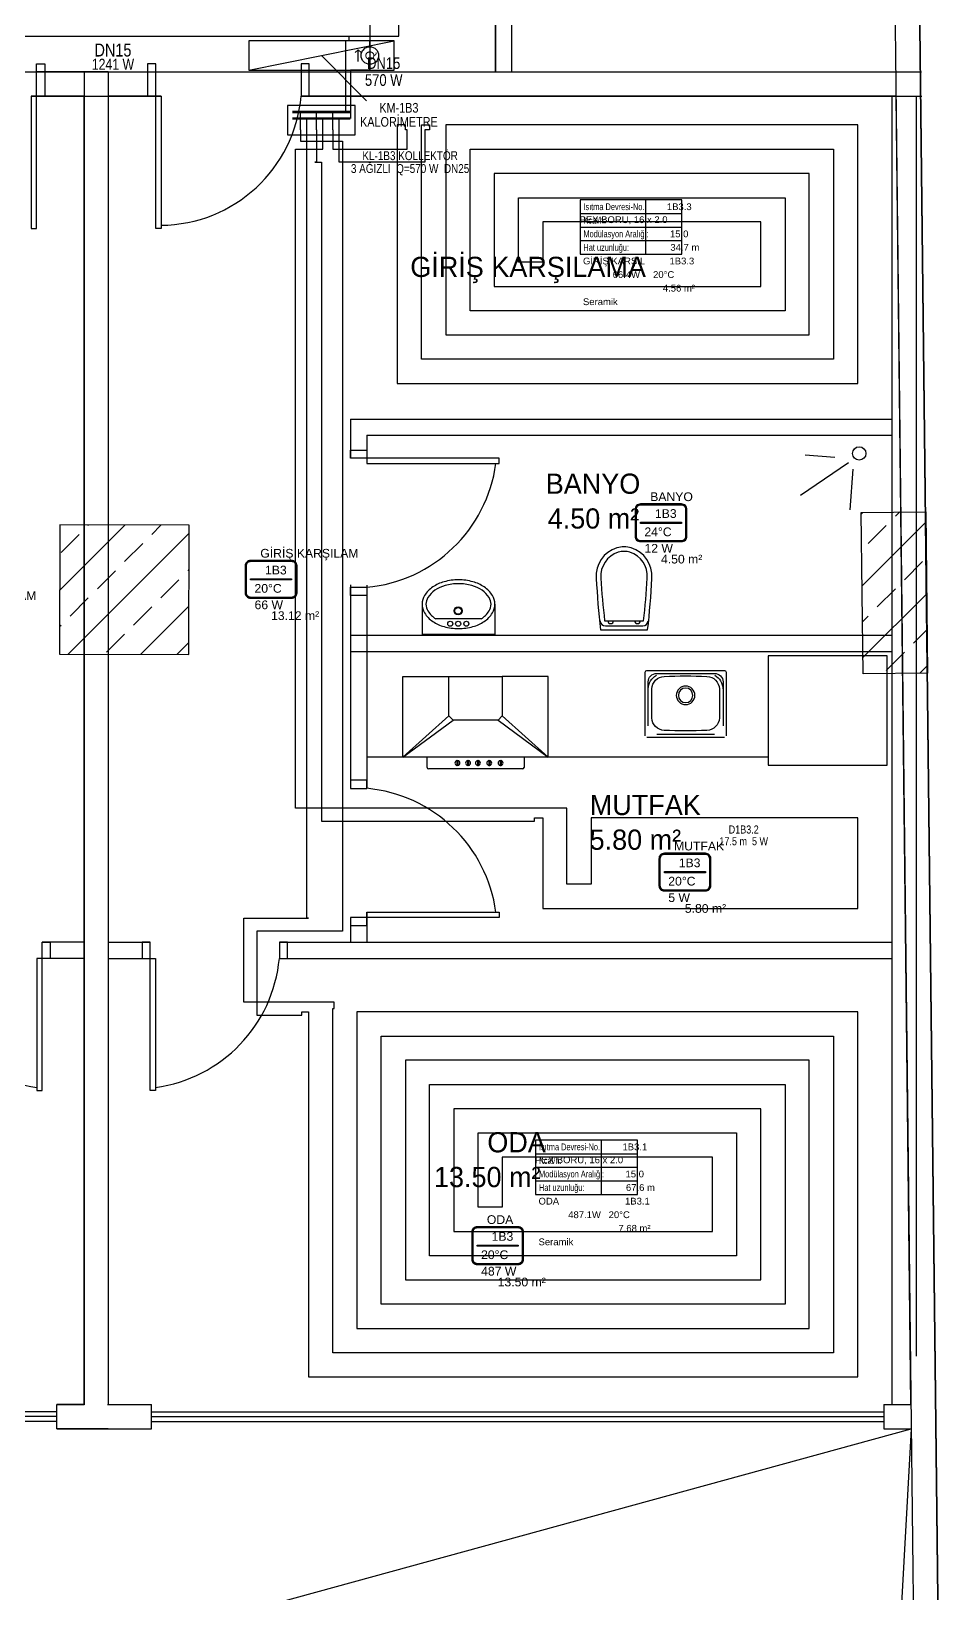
# Model space of a CAD drawing. Header units: centimetres. Extents: x 247996 to 315152, y -468471 to -440326.
# Drawn here: x 286278 to 286843, y -442834 to -441867 of the extents above; entities that cross this region are included whole.
import ezdxf
from ezdxf.enums import TextEntityAlignment as Align

# ---------------------------------------------------------------- set-up
doc = ezdxf.new("R2010")
doc.units = ezdxf.units.CM
doc.linetypes.add('ISITMA DONUS HATTI', pattern=[1.66, 1.57, -0.02, -0.07])
for name, color, linetype in [('SCOTT-MKDU0', 50, 'Continuous'), ('SCOTT-MTY-ISIKAYBIMAHAL', 2, 'Continuous'), ('SCOTT-MTY-KALORIMETRE', 6, 'Continuous'), ('SCOTT-MTY-KOLLETÖR', 7, 'Continuous'), ('SCOTT-MTY-PEX-BORU', 1, 'Continuous'), ('SCOTT-MTY-RADYATÖR', 2, 'Continuous'), ('SCOTT-MTY-SAYAC', 3, 'Continuous')]:
    doc.layers.add(name, color=color, linetype=linetype)
for name, color, linetype, lineweight in [('SCOTT-MTY-ISITMA-CAP', 41, 'Continuous', 30), ('SCOTT-MTY-ISITMA-DONUS-BORU', 30, 'ISITMA DONUS HATTI', 30), ('SCOTT-MTY-ISITMA-GIDIS-BORU', 10, 'Continuous', 30)]:
    doc.layers.add(name, color=color, linetype=linetype, lineweight=lineweight)
doc.styles.add('MtXpl_Comic_Sans_MS', font='comic.ttf')
doc.styles.add('MTYCAPLT', font='arial.ttf')
doc.styles.add('ROTAS', font='arial.ttf')

# ---------------------------------------------------------------- blocks, each defined once
blk = doc.blocks.new('MTY-RADYATOR MAHAL')
at = {"layer": 'SCOTT-MTY-ISIKAYBIMAHAL', "color": 2}
for points in [[(-35.7, 18.4), (-35.7, -18.4, 0.414214), (-28.2, -25.9), (28.2, -25.9, 0.414214), (35.7, -18.4), (35.7, 18.4, 0.414214), (28.2, 25.9), (-28.2, 25.9, 0.414214)], [(-34.2, 18.4), (-34.2, -18.4, 0.414214), (-28.2, -24.4), (28.2, -24.4, 0.414214), (34.2, -18.4), (34.2, 18.4, 0.414214), (28.2, 24.4), (-28.2, 24.4, 0.414214)]]:
    blk.add_lwpolyline(points, format="xyb", close=True, dxfattribs=at)
at = {"layer": 'SCOTT-MTY-ISIKAYBIMAHAL', "color": 4}
for points in [[(-35.2, 18.4), (-35.2, -18.4, 0.414214), (-28.2, -25.4), (28.2, -25.4, 0.414214), (35.2, -18.4), (35.2, 18.4, 0.414214), (28.2, 25.4), (-28.2, 25.4, 0.414214)], [(-34.7, 18.4), (-34.7, -18.4, 0.414214), (-28.2, -24.9), (28.2, -24.9, 0.414214), (34.7, -18.4), (34.7, 18.4, 0.414214), (28.2, 24.9), (-28.2, 24.9, 0.414214)]]:
    blk.add_lwpolyline(points, format="xyb", close=True, dxfattribs=at)
at = {"layer": 'SCOTT-MTY-ISIKAYBIMAHAL', "color": 2}
blk.add_lwpolyline([(-28.2, 0.8), (28.2, 0.8), (28.2, -0.8), (-28.2, -0.8)], close=True, dxfattribs=at)
at = {"layer": 'SCOTT-MTY-ISIKAYBIMAHAL', "color": 1, "style": 'MTYCAPLT', "width": 0.65}
for tag, p in [('MAHAL_001', (-14.9, 29.8)), ('NO_001', (-8.3, 6.7))]:
    blk.add_attdef(tag, p, '', height=12, rotation=360, dxfattribs=at)
at = {"layer": 'SCOTT-MTY-ISIKAYBIMAHAL', "color": 4, "style": 'MTYCAPLT', "width": 0.65}
for tag, p in [('DERECE_001', (-22.8, -18.5)), ('ISIKAYBI_001', (-22.7, -41.1))]:
    blk.add_attdef(tag, p, '', height=12, rotation=360, dxfattribs=at)
blk.add_attdef('ALAN', text='', height=12, rotation=360, dxfattribs=at).set_placement((0, -50), align=Align.MIDDLE_LEFT)
blk = doc.blocks.new('T-DOLAP')
blk.add_line((-45, -9), (45, 9))
blk.add_lwpolyline([(-45, -9), (45, -9), (45, 9), (-45, 9)], close=True)
blk = doc.blocks.new('T-KALORIMETRE')
for p, q in [((-10, 0), (-6, 0)), ((6, 0), (10, 0))]:
    blk.add_line(p, q)
blk.add_lwpolyline([(-4, 8), (4, 8), (2, 10), (4, 8), (2, 6)])
blk.add_circle((0, 0), 6)
at = {"style": 'ROTAS'}
blk.add_text('Q', height=6, dxfattribs=at).set_placement((0, 0), align=Align.MIDDLE_CENTER)
blk = doc.blocks.new('MTY-ETIKET')
at = {"layer": 'SCOTT-MTY-RADYATÖR'}
for p, q in [((2.69, 0), (2.69, 8)), ((-7, 6), (8, 6)), ((-7, 4), (8, 4)), ((-7, 2), (8, 2))]:
    blk.add_line(p, q, dxfattribs=at)
blk.add_lwpolyline([(8, 0), (8, 8), (-7, 8), (-7, 0)], close=True, dxfattribs=at)
at = {"layer": 'SCOTT-MTY-RADYATÖR', "style": 'MTYCAPLT', "width": 0.65}
for s, p in [('Isıtma Devresi-No.:', (-6.5, 7)), ('Kcal/h:', (-6.5, 5)), ('Modülasyon Aralığı:', (-6.5, 3)), ('Hat uzunluğu:', (-6.5, 1))]:
    blk.add_text(s, height=1, rotation=360, dxfattribs=at).set_placement(p, align=Align.MIDDLE_LEFT)
for tag, p in [('NO1_001', (5.8, 6.5)), ('AR_001', (6.25, 2.5)), ('UZ_001', (6.31, 0.51))]:
    blk.add_attdef(tag, p, '', height=1, rotation=360, dxfattribs=at)
at = {"layer": 'SCOTT-MTY-RADYATÖR', "color": 2, "style": 'MTYCAPLT', "width": 0.65}
for tag, p in [('BORU_001', (-7.07, 4.59)), ('YER_001', (2.9, 4.5))]:
    blk.add_attdef(tag, p, '', height=1, dxfattribs=at)

msp = doc.modelspace()

# ---------------------------------------------------------------- linework, layer by layer
at = {"layer": 'SCOTT-MKDU0', "color": 8, "ltscale": 0.03}
for p, q in [((286843.21, -443160.12), (286812.91, -440514.39)), ((286812.91, -440514.39), (286843.21, -443160.12)), ((286828.2, -443159.51), (286798.08, -440529.34)), ((286565.75, -441892.11), (286565.75, -441742.11)), ((286565.75, -441861.93), (286565.75, -441892.11)), ((286575.75, -441861.93), (286575.75, -441892.11)), ((285311.1, -441892.11), (286565.75, -441892.11)), ((286281.74, -441892.11), (286355.46, -441892.11)), ((286326.1, -441892.11), (286281.74, -441892.11)), ((286311.1, -441892.11), (286311.1, -442717.11)), ((286311.1, -441892.11), (286355.46, -441892.11)), ((286326.1, -441892.11), (286326.1, -442717.11)), ((286445.46, -441892.11), (286829.38, -441892.11)), ((286278.43, -441907.11), (286358.77, -441907.11)), ((286311.1, -441907.11), (286278.43, -441907.11)), ((286311.1, -441907.11), (286278.43, -441907.11)), ((286311.1, -441907.11), (286311.1, -442687.11)), ((286311.1, -441907.11), (286311.1, -442717.11)), ((286311.1, -442717.11), (286311.1, -441907.11)), ((286326.1, -441907.11), (286326.1, -442687.11)), ((286326.1, -441907.11), (286326.1, -442717.11)), ((286326.1, -441907.11), (286358.77, -441907.11)), ((286358.77, -441907.11), (286326.1, -441907.11)), ((286326.1, -441907.11), (286326.1, -442717.11)), ((286445.46, -441907.11), (286829.55, -441907.11)), ((286813.86, -441907.11), (286445.46, -441907.11)), ((286811.1, -441907.11), (286811.1, -442717.11)), ((286822.79, -442717.11), (286813.86, -441907.11)), ((286826.1, -441907.11), (286826.1, -442687.11)), ((286476.1, -442107.11), (286811.1, -442107.11)), ((286476.1, -442107.11), (286476.1, -442131.2)), ((286486.1, -442117.11), (286811.1, -442117.11)), ((286486.1, -442117.11), (286486.1, -442134.52)), ((286784.19, -442134.06), (286754.62, -442154.27)), ((286775.77, -442130.82), (286757.4, -442129.4)), ((286786.98, -442137.96), (286785.02, -442163.33)), ((286792.1, -442164.83), (286832.09, -442164.37)), ((286793.24, -442264.82), (286792.1, -442164.83)), ((286792.11, -442165.92), (286793.22, -442164.81)), ((286813.26, -442167.22), (286815.93, -442164.55)), ((286832.09, -442164.37), (286833.24, -442264.36)), ((286296.19, -442172.54), (286295.92, -442252.54)), ((286296.05, -442212.97), (286336.34, -442172.68)), ((286376.19, -442172.82), (286296.19, -442172.54)), ((286313.73, -442172.84), (286313.96, -442172.6)), ((286353.02, -442178.45), (286358.71, -442172.76)), ((286375.92, -442252.82), (286376.19, -442172.82)), ((286792.62, -442210.32), (286832.17, -442170.77)), ((286796.42, -442184.06), (286807.65, -442172.84)), ((286296.89, -442189.67), (286308.12, -442178.45)), ((286301.36, -442252.56), (286376.18, -442177.75)), ((286336.18, -442195.29), (286347.41, -442184.06)), ((286818.87, -442206.51), (286830.1, -442195.29)), ((286319.35, -442212.13), (286330.57, -442200.9)), ((286375.47, -442200.9), (286376.1, -442200.27)), ((286358.63, -442217.74), (286369.86, -442206.51)), ((286476.1, -442209.73), (286476.1, -442335.64)), ((286486.1, -442209.77), (286486.1, -442335.64)), ((286793.13, -442254.71), (286832.68, -442215.16)), ((286802.03, -442223.35), (286813.26, -442212.13)), ((286302.51, -442228.96), (286313.73, -442217.74)), ((286341.8, -442234.58), (286353.02, -442223.35)), ((286346.11, -442252.72), (286376.02, -442222.8)), ((286520.35, -442221.66), (286520.35, -442240.32)), ((286565.38, -442221.66), (286565.38, -442240.32)), ((286295.98, -442235.49), (286296.89, -442234.58)), ((286556.92, -442230.69), (286528.82, -442230.69)), ((286792.87, -442232.51), (286796.42, -442228.96)), ((286324.96, -442251.41), (286336.18, -442240.19)), ((286476.1, -442240.88), (286811.1, -442240.88)), ((286565.38, -442240.32), (286520.35, -442240.32)), ((286824.48, -442245.8), (286832.93, -442237.36)), ((286295.92, -442252.54), (286375.92, -442252.82)), ((286368.48, -442252.79), (286375.47, -442245.8)), ((286476.1, -442250.88), (286811.1, -442250.88)), ((286808.24, -442253.65), (286734.62, -442253.65)), ((286734.62, -442253.65), (286734.62, -442321.34)), ((286807.65, -442262.64), (286818.87, -442251.41)), ((286808.24, -442321.34), (286808.24, -442253.65)), ((286658.44, -442303.07), (286658.44, -442263.64)), ((286659.44, -442262.64), (286707.44, -442262.64)), ((286708.44, -442263.64), (286708.44, -442303.07)), ((286828.32, -442264.42), (286833.18, -442259.55)), ((286508.47, -442266.35), (286536.97, -442266.35)), ((286508.47, -442316.35), (286508.47, -442266.35)), ((286598.47, -442266.35), (286569.97, -442266.35)), ((286598.47, -442316.35), (286598.47, -442266.35)), ((286660.29, -442296.92), (286660.29, -442269.79)), ((286665.59, -442264.49), (286701.29, -442264.49)), ((286706.59, -442269.79), (286706.59, -442296.92)), ((286833.24, -442264.36), (286793.24, -442264.82)), ((286536.97, -442290.85), (286508.47, -442316.35)), ((286598.47, -442316.35), (286569.97, -442290.85)), ((286508.47, -442316.35), (286539.47, -442293.35)), ((286567.47, -442293.35), (286598.47, -442316.35)), ((286701.29, -442302.22), (286665.59, -442302.22)), ((286707.44, -442304.07), (286659.44, -442304.07)), ((286734.62, -442316.34), (286486.1, -442316.34)), ((286734.62, -442316.34), (286486.1, -442316.34)), ((286598.47, -442316.35), (286508.47, -442316.35)), ((286523.45, -442322.65), (286523.45, -442316.35)), ((286541.92, -442318.4), (286541.92, -442320.97)), ((286541.92, -442318.4), (286542.53, -442318.4)), ((286541.92, -442320.97), (286541.92, -442321.49)), ((286542.53, -442321.49), (286541.92, -442321.49)), ((286542.53, -442318.4), (286542.53, -442320.97)), ((286542.53, -442320.97), (286542.53, -442321.49)), ((286548.5, -442318.4), (286548.5, -442320.97)), ((286548.5, -442318.4), (286549.12, -442318.4)), ((286548.5, -442320.97), (286548.5, -442321.49)), ((286549.12, -442321.49), (286548.5, -442321.49)), ((286549.12, -442318.4), (286549.12, -442320.97)), ((286549.12, -442320.97), (286549.12, -442321.49)), ((286554.65, -442318.4), (286554.65, -442320.97)), ((286554.65, -442318.4), (286555.27, -442318.4)), ((286554.65, -442320.97), (286554.65, -442321.49)), ((286554.65, -442321.49), (286555.27, -442321.49)), ((286555.27, -442318.4), (286555.27, -442320.97)), ((286555.27, -442320.97), (286555.27, -442321.49)), ((286561.64, -442318.4), (286561.64, -442320.97)), ((286561.64, -442318.4), (286562.26, -442318.4)), ((286561.64, -442320.97), (286561.64, -442321.48)), ((286561.64, -442321.49), (286562.26, -442321.49)), ((286562.26, -442318.4), (286562.26, -442320.97)), ((286562.26, -442320.97), (286562.26, -442321.49)), ((286568.64, -442318.4), (286568.64, -442320.97)), ((286568.64, -442318.4), (286569.26, -442318.4)), ((286568.64, -442320.97), (286568.64, -442321.48)), ((286568.64, -442321.49), (286569.26, -442321.49)), ((286569.26, -442318.4), (286569.26, -442320.97)), ((286569.26, -442320.97), (286569.26, -442321.49)), ((286583.45, -442316.35), (286583.45, -442322.65)), ((286734.62, -442321.34), (286808.24, -442321.34)), ((286582.45, -442323.65), (286524.45, -442323.65)), ((286476.1, -442415.64), (286476.1, -442430.88)), ((286486.1, -442412.32), (286486.1, -442430.88)), ((286311.1, -442430.88), (286285.21, -442430.88)), ((286326.1, -442430.88), (286351.99, -442430.88)), ((286431.99, -442430.88), (286811.1, -442430.88)), ((286311.1, -442440.88), (286281.9, -442440.88)), ((286326.1, -442440.88), (286355.3, -442440.88)), ((286431.99, -442440.88), (286811.1, -442440.88)), ((286294.34, -442717.11), (286311.1, -442717.11)), ((286311.54, -442717.11), (286294.34, -442717.11)), ((286294.34, -442732.11), (286294.34, -442717.11)), ((286294.34, -442717.11), (286311.1, -442717.11)), ((286325.66, -442717.11), (286352.77, -442717.11)), ((286326.1, -442717.11), (286352.77, -442717.11)), ((286326.1, -442717.11), (286352.77, -442717.11)), ((286352.77, -442732.11), (286352.77, -442717.11)), ((286806.1, -442717.11), (286822.79, -442717.11)), ((286806.1, -442717.11), (286806.1, -442732.11)), ((286806.1, -442717.11), (286822.79, -442717.11)), ((286294.34, -442721.61), (285831.1, -442721.61)), ((286294.34, -442724.61), (285831.1, -442724.61)), ((286294.34, -442727.61), (285831.1, -442727.61)), ((286352.77, -442721.61), (286806.1, -442721.61)), ((286352.77, -442724.61), (286806.1, -442724.61)), ((286352.77, -442727.61), (286806.1, -442727.61)), ((285474.27, -443102.11), (286822.96, -442732.11)), ((286294.34, -442732.11), (286352.77, -442732.11)), ((286326.1, -442732.11), (286294.34, -442732.11)), ((286311.1, -442732.11), (286352.77, -442732.11)), ((286822.96, -442732.11), (286802.68, -443102.11)), ((286806.1, -442732.11), (286822.96, -442732.11))]:
    msp.add_line(p, q, dxfattribs=at)
for points in [[(286281.74, -441887.11), (286286.74, -441887.11), (286286.74, -441907.11), (286281.74, -441907.11), (286281.74, -441887.11)], [(286281.74, -441887.11), (286286.74, -441887.11), (286286.74, -441907.11), (286281.74, -441907.11), (286281.74, -441887.11)], [(286281.74, -441887.11), (286286.74, -441887.11), (286286.74, -441907.11), (286281.74, -441907.11), (286281.74, -441887.11)], [(286355.46, -441887.11), (286350.46, -441887.11), (286350.46, -441907.11), (286355.46, -441907.11), (286355.46, -441887.11)], [(286355.46, -441887.11), (286350.46, -441887.11), (286350.46, -441907.11), (286355.46, -441907.11), (286355.46, -441887.11)], [(286355.46, -441887.11), (286350.46, -441887.11), (286350.46, -441907.11), (286355.46, -441907.11), (286355.46, -441887.11)], [(286450.46, -441887.11), (286445.46, -441887.11), (286445.46, -441907.11), (286450.46, -441907.11), (286450.46, -441887.11)], [(286450.46, -441887.11), (286445.46, -441887.11), (286445.46, -441907.11), (286450.46, -441907.11), (286450.46, -441887.11)], [(286450.46, -441887.11), (286445.46, -441887.11), (286445.46, -441907.11), (286450.46, -441907.11), (286450.46, -441887.11)], [(286476.1, -442131.2), (286476.1, -442126.2), (286486.1, -442126.2), (286486.1, -442131.2), (286476.1, -442131.2)], [(286476.1, -442216.2), (286476.1, -442211.2), (286486.1, -442211.2), (286486.1, -442216.2), (286476.1, -442216.2)], [(286476.1, -442330.64), (286476.1, -442335.64), (286486.1, -442335.64), (286486.1, -442330.64), (286476.1, -442330.64)], [(286476.1, -442415.64), (286476.1, -442420.64), (286486.1, -442420.64), (286486.1, -442415.64), (286476.1, -442415.64)], [(286285.21, -442430.88), (286290.21, -442430.88), (286290.21, -442440.88), (286285.21, -442440.88), (286285.21, -442430.88)], [(286351.99, -442430.88), (286346.99, -442430.88), (286346.99, -442440.88), (286351.99, -442440.88), (286351.99, -442430.88)], [(286436.99, -442430.88), (286431.99, -442430.88), (286431.99, -442440.88), (286436.99, -442440.88), (286436.99, -442430.88)]]:
    msp.add_lwpolyline(points, dxfattribs=at)
for points in [[(286281.74, -441907.11), (286278.43, -441907.11), (286278.43, -441988.98), (286281.74, -441988.98)], [(286281.74, -441907.11), (286278.43, -441907.11), (286278.43, -441988.98), (286281.74, -441988.98)], [(286281.74, -441907.11), (286278.43, -441907.11), (286278.43, -441988.98), (286281.74, -441988.98)], [(286355.46, -441907.11), (286358.77, -441907.11), (286358.77, -441988.98), (286355.46, -441988.98)], [(286355.46, -441907.11), (286358.77, -441907.11), (286358.77, -441988.98), (286355.46, -441988.98)], [(286355.46, -441907.11), (286358.77, -441907.11), (286358.77, -441988.98), (286355.46, -441988.98)], [(286486.1, -442131.2), (286486.1, -442134.52), (286567.97, -442134.52), (286567.97, -442131.2)], [(286486.1, -442415.64), (286486.1, -442412.32), (286567.97, -442412.32), (286567.97, -442415.64)], [(286285.21, -442440.88), (286281.9, -442440.88), (286281.9, -442522.74), (286285.21, -442522.74)], [(286351.99, -442440.88), (286355.3, -442440.88), (286355.3, -442522.74), (286351.99, -442522.74)]]:
    msp.add_lwpolyline(points, close=True, dxfattribs=at)
for points in [[(286659.94, -442237.47, 0.01664), (286662.56, -442205.64, 0.351622), (286649.77, -442186.72, 0.068714), (286645.35, -442186.11, 0.068714), (286640.93, -442186.72, 0.351622), (286628.14, -442205.64, 0.01664), (286630.76, -442237.47)], [(286657.37, -442231.9, 0.016866), (286659.68, -442205.45, 0.351778), (286648.96, -442189.48, 0.068022), (286645.35, -442188.99, 0.068022), (286641.74, -442189.48, 0.351778), (286631.02, -442205.45, 0.016866), (286633.33, -442231.9)]]:
    msp.add_lwpolyline(points, format="xyb", close=True, dxfattribs=at)
msp.add_lwpolyline([(286630.48, -442232.02, 0.389191), (286633.83, -442235.09), (286645.35, -442235.09), (286656.87, -442235.09, 0.389191), (286660.22, -442232.02, 0.389191)], format="xyb", dxfattribs=at)
for centre, radius in [((286790.89, -442128.31, 51), 4.14), ((286542.62, -442225.78), 2.52), ((286542.62, -442225.78), 2.12), ((286537.75, -442233.72), 1.56), ((286542.67, -442233.72), 1.56), ((286547.72, -442233.72), 1.56)]:
    msp.add_circle(centre, radius, dxfattribs=at)
for centre, radius, start, end in [((286358.21, -441899.45), 87.59, 270.36866, 354.98091), ((286358.21, -441899.45), 87.59, 270.36866, 354.98091), ((286358.21, -441899.45), 87.59, 270.36866, 354.98091), ((286477.87, -442122.64), 88.95, 275.30809, 352.32526), ((286536.52, -442225.27), 17.19, 123.83466, 148.28659), ((286536.52, -442225.27), 14.8, 123.83466, 148.28659), ((286540.36, -442230.99), 24.08, 105.51757, 123.83466), ((286540.36, -442230.99), 21.68, 105.51757, 123.83466), ((286542.87, -442240.04), 33.47, 90, 105.51757), ((286542.87, -442240.04), 31.07, 90, 105.51757), ((286542.87, -442240.04), 33.47, 74.48243, 90), ((286542.87, -442240.04), 31.07, 74.48243, 90), ((286545.38, -442230.99), 21.68, 56.16534, 74.48243), ((286545.38, -442230.99), 24.08, 56.16534, 74.48243), ((286549.22, -442225.27), 14.8, 31.71341, 56.16534), ((286549.22, -442225.27), 17.19, 31.71341, 56.16534), ((286530.68, -442221.66), 10.33, 148.28659, 180), ((286530.68, -442221.66), 10.33, 180, 211.71341), ((286530.68, -442221.66), 7.93, 148.28659, 180), ((286530.68, -442221.66), 7.93, 180, 211.71341), ((286555.06, -442221.66), 7.93, 0, 31.71341), ((286555.06, -442221.66), 7.93, 328.28659, 0), ((286555.06, -442221.66), 10.33, 0, 31.71341), ((286555.06, -442221.66), 10.33, 328.28659, 0), ((286536.52, -442218.06), 17.19, 211.71341, 236.16534), ((286536.52, -442218.06), 14.8, 211.71341, 238.62326), ((286540.36, -442212.33), 24.08, 236.16534, 254.48243), ((286545.38, -442212.33), 24.08, 285.51757, 303.83466), ((286549.22, -442218.06), 14.8, 301.37674, 328.28659), ((286549.22, -442218.06), 17.19, 303.83466, 328.28659), ((286637.05, -442231.9), 1.78, 180, 0), ((286653.65, -442231.9), 1.78, 180, 0), ((286542.87, -442203.29), 33.47, 254.48243, 270), ((286542.87, -442203.29), 33.47, 270, 285.51757), ((286542.2, -442319.96), 1.54, 100.57538, 259.46205), ((286542.2, -442319.96), 1.54, 282.6235, 77.37669), ((286548.78, -442319.96), 1.54, 100.57538, 259.46205), ((286548.78, -442319.96), 1.54, 282.6235, 77.37669), ((286554.93, -442319.96), 1.54, 100.57538, 259.46205), ((286554.93, -442319.96), 1.54, 282.6235, 77.37669), ((286561.93, -442319.96), 1.54, 100.57538, 259.46205), ((286561.93, -442319.96), 1.54, 282.6235, 77.37669), ((286568.92, -442319.96), 1.54, 100.57538, 259.46205), ((286568.92, -442319.96), 1.54, 282.6235, 77.37669), ((286524.45, -442322.65), 1, 180, 270), ((286582.45, -442322.65), 1, 270, 0), ((286477.87, -442424.2), 88.95, 7.67474, 84.69191), ((286293.78, -442432.65), 88.95, 185.30809, 262.32526), ((286343.42, -442432.65), 88.95, 277.67474, 354.69191)]:
    msp.add_arc(centre, radius, start, end, dxfattribs=at)
at = {"layer": 'SCOTT-MKDU0', "color": 8, "ltscale": 0.03, "extrusion": (0, 0, -1)}
for centre, major_axis, start_param, end_param in [((286659.44, -442263.64), (0.707, 0.707), 3.926991, 5.497787), ((286707.44, -442263.64), (0.707, 0.707), -0.785398, 0.785398), ((286665.59, -442269.79), (-3.75, 3.75), 5.497787, 7.068583), ((286670.44, -442274.31), (-7.14, 7.14), 5.524757, 6.541187), ((286670.56, -442274.32), (-5.66, 5.66), 5.524757, 7.028844), ((286683.44, -442598.32), (332.25, 0), 4.67265, 4.752129), ((286683.44, -442278.07), (-4.07, 4.07), 3.926991, 10.210176), ((286696.32, -442274.32), (-5.66, 5.66), 0.825137, 2.329224), ((286701.29, -442269.79), (3.75, 3.75), -0.785398, 0.785398), ((286696.45, -442274.31), (7.14, 7.14), -0.258001, 0.758428), ((286994.69, -442283.07), (-234.94, 234.94), 5.470817, 5.524757), ((286683.44, -442278.07), (-3.18, 3.18), 3.926991, 10.210176), ((286372.19, -442283.07), (234.94, 234.94), 0.758428, 0.812368), ((286670.56, -442291.81), (5.66, 5.66), 2.395934, 3.900021), ((286696.32, -442291.81), (5.66, 5.66), 0.812368, 2.316455), ((286683.44, -441967.82), (332.25, 0), 1.531058, 1.610536)]:
    msp.add_ellipse(centre, major_axis=major_axis, ratio=1, start_param=start_param, end_param=end_param, dxfattribs=at)
at = {"layer": 'SCOTT-MKDU0', "color": 8, "ltscale": 0.03, "invisible_edges": 1}
for points in [[(286569.97, -442290.85), (286536.97, -442290.85), (286536.97, -442266.35), (286569.97, -442266.35)], [(286536.97, -442290.85), (286569.97, -442290.85), (286567.47, -442293.35), (286539.47, -442293.35)]]:
    msp.add_3dface(points, dxfattribs=at)
at = {"layer": 'SCOTT-MTY-ISITMA-DONUS-BORU'}
for points in [[(286488, -441860), (286488, -441873)], [(286488, -441873), (286488, -441891)], [(286488, -441891), (286476, -441891), (286476, -441921)], [(286449, -441928), (286449, -441921)], [(286459, -441928), (286459, -441921)], [(286469, -441928), (286469, -441921)]]:
    msp.add_lwpolyline(points, dxfattribs=at)
at = {"layer": 'SCOTT-MTY-ISITMA-DONUS-BORU', "const_width": 1.6}
msp.add_lwpolyline([(286440, -441921), (286476, -441921)], dxfattribs=at)
at = {"layer": 'SCOTT-MTY-ISITMA-GIDIS-BORU'}
for points in [[(286475, -441870), (286506, -441870), (286506, -441762)], [(286183, -441870), (286475, -441870)], [(286475, -441870), (286475, -441873), (286473, -441873)], [(286473, -441873), (286473, -441891)], [(286473, -441891), (286473, -441917)], [(286445, -441928), (286445, -441917)], [(286455, -441928), (286455, -441917)], [(286465, -441928), (286465, -441917)]]:
    msp.add_lwpolyline(points, dxfattribs=at)
at = {"layer": 'SCOTT-MTY-ISITMA-GIDIS-BORU', "const_width": 1.6}
msp.add_lwpolyline([(286440, -441917), (286476, -441917)], dxfattribs=at)
at = {"layer": 'SCOTT-MTY-KALORIMETRE'}
msp.add_line((286458, -441882), (286486, -441910), dxfattribs=at)
at = {"layer": 'SCOTT-MTY-KOLLETÖR'}
msp.add_lwpolyline([(286437, -441931), (286479, -441931), (286479, -441913), (286437, -441913)], close=True, dxfattribs=at)
at = {"layer": 'SCOTT-MTY-PEX-BORU'}
for points in [[(286465, -441928), (286465, -441940), (286511, -441940), (286511, -441928), (286510, -441928), (286510, -441925), (286505, -441925), (286505, -442085), (286790, -442085), (286790, -441925), (286535, -441925), (286535, -442055), (286760, -442055), (286760, -441955), (286565, -441955), (286565, -442025), (286730, -442025), (286730, -441985), (286595, -441985), (286595, -442010), (286580, -442010), (286580, -441970), (286745, -441970), (286745, -442040), (286550, -442040), (286550, -441940), (286775, -441940), (286775, -442070), (286520, -442070), (286520, -441925), (286525, -441925), (286525, -441928), (286522, -441928), (286522, -441948), (286469, -441948), (286469, -441928)], [(286445, -441928), (286445, -441935), (286471, -441935), (286471, -442424), (286418, -442424), (286418, -442476), (286446, -442476), (286446, -442474), (286450, -442474), (286450, -442700), (286790, -442700), (286790, -442474), (286480, -442474), (286480, -442670), (286760, -442670), (286760, -442504), (286510, -442504), (286510, -442640), (286730, -442640), (286730, -442534), (286540, -442534), (286540, -442610), (286700, -442610), (286700, -442564), (286570, -442564), (286570, -442595), (286555, -442595), (286555, -442549), (286715, -442549), (286715, -442625), (286525, -442625), (286525, -442519), (286745, -442519), (286745, -442655), (286495, -442655), (286495, -442489), (286775, -442489), (286775, -442685), (286465, -442685), (286465, -442474), (286465, -442472), (286466, -442472), (286466, -442468), (286410, -442468), (286410, -442416), (286450, -442416), (286449, -442416), (286449, -441928)], [(286455, -441928), (286455, -441948), (286454, -441948), (286458, -441948), (286458, -442356), (286590, -442356), (286590, -442354), (286595, -442354), (286595, -442410), (286790, -442410), (286790, -442354), (286625, -442354), (286625, -442395), (286610, -442395), (286610, -442354), (286610, -442348), (286442, -442348), (286442, -441940), (286459, -441940), (286459, -441928)]]:
    msp.add_lwpolyline(points, dxfattribs=at)

# ---------------------------------------------------------------- block references
at = {"layer": 'SCOTT-MTY-ISIKAYBIMAHAL'}
ref = msp.add_blockref('MTY-RADYATOR MAHAL', (286668.21, -442171.25), dxfattribs=dict(at, xscale=0.45, yscale=0.45))
ref.add_attrib('DERECE_001', '24%%DC', (286657.94, -442179.56), dxfattribs={"height": 5.4, "rotation": 359.99998, "style": 'MTYCAPLT'})
ref.add_attrib('MAHAL_001', 'BANYO', (286661.53, -442157.82), dxfattribs={"height": 5.4, "rotation": 359.99998, "style": 'MTYCAPLT'})
ref.add_attrib('ISIKAYBI_001', '12 W', (286657.98, -442189.75), dxfattribs={"height": 5.4, "rotation": 359.99998, "style": 'MTYCAPLT'})
ref.add_attrib('NO_001', '1B3', (286664.46, -442168.23), dxfattribs={"height": 5.4, "rotation": 359.99998, "style": 'MTYCAPLT'})
ref.add_attrib('ALAN', '4.50 m²', (286668.21, -442196.45), dxfattribs={"height": 5.4, "rotation": 359.99998, "style": 'MTYCAPLT'})
ref = msp.add_blockref('MTY-RADYATOR MAHAL', (286426.87, -442206.25), dxfattribs=dict(at, xscale=0.45, yscale=0.45))
ref.add_attrib('DERECE_001', '20%%DC', (286416.6, -442214.56), dxfattribs={"height": 5.4, "rotation": 359.99998, "style": 'MTYCAPLT'})
ref.add_attrib('MAHAL_001', 'GİRİŞ KARŞILAM', (286420.19, -442192.82), dxfattribs={"height": 5.4, "rotation": 359.99998, "style": 'MTYCAPLT'})
ref.add_attrib('ISIKAYBI_001', '66 W', (286416.65, -442224.75), dxfattribs={"height": 5.4, "rotation": 359.99998, "style": 'MTYCAPLT'})
ref.add_attrib('NO_001', '1B3', (286423.12, -442203.23), dxfattribs={"height": 5.4, "rotation": 359.99998, "style": 'MTYCAPLT'})
ref.add_attrib('ALAN', '13.12 m²', (286426.87, -442231.45), dxfattribs={"height": 5.4, "rotation": 359.99998, "style": 'MTYCAPLT'})
ref = msp.add_blockref('MTY-RADYATOR MAHAL', (286227.5, -442232.5), dxfattribs=dict(at, xscale=0.45, yscale=0.45))
ref.add_attrib('DERECE_001', '20%%DC', (286217.22, -442240.81), dxfattribs={"height": 5.4, "rotation": 359.99998, "style": 'MTYCAPLT'})
ref.add_attrib('MAHAL_001', 'GİRİŞ KARŞILAM', (286220.81, -442219.07), dxfattribs={"height": 5.4, "rotation": 359.99998, "style": 'MTYCAPLT'})
ref.add_attrib('ISIKAYBI_001', '49 W', (286217.27, -442251), dxfattribs={"height": 5.4, "rotation": 359.99998, "style": 'MTYCAPLT'})
ref.add_attrib('NO_001', '1B2', (286223.75, -442229.48), dxfattribs={"height": 5.4, "rotation": 359.99998, "style": 'MTYCAPLT'})
ref.add_attrib('ALAN', '13.46 m²', (286227.5, -442257.7), dxfattribs={"height": 5.4, "rotation": 359.99998, "style": 'MTYCAPLT'})
ref = msp.add_blockref('MTY-RADYATOR MAHAL', (286682.97, -442387.5), dxfattribs=dict(at, xscale=0.45, yscale=0.45))
ref.add_attrib('DERECE_001', '20%%DC', (286672.7, -442395.81), dxfattribs={"height": 5.4, "rotation": 359.99998, "style": 'MTYCAPLT'})
ref.add_attrib('MAHAL_001', 'MUTFAK', (286676.29, -442374.07), dxfattribs={"height": 5.4, "rotation": 359.99998, "style": 'MTYCAPLT'})
ref.add_attrib('ISIKAYBI_001', '5 W', (286672.74, -442406), dxfattribs={"height": 5.4, "rotation": 359.99998, "style": 'MTYCAPLT'})
ref.add_attrib('NO_001', '1B3', (286679.22, -442384.48), dxfattribs={"height": 5.4, "rotation": 359.99998, "style": 'MTYCAPLT'})
ref.add_attrib('ALAN', '5.80 m²', (286682.97, -442412.7), dxfattribs={"height": 5.4, "rotation": 359.99998, "style": 'MTYCAPLT'})
ref = msp.add_blockref('MTY-RADYATOR MAHAL', (286567.12, -442618.75), dxfattribs=dict(at, xscale=0.45, yscale=0.45))
ref.add_attrib('DERECE_001', '20%%DC', (286556.84, -442627.06), dxfattribs={"height": 5.4, "rotation": 359.99998, "style": 'MTYCAPLT'})
ref.add_attrib('MAHAL_001', 'ODA', (286560.43, -442605.32), dxfattribs={"height": 5.4, "rotation": 359.99998, "style": 'MTYCAPLT'})
ref.add_attrib('ISIKAYBI_001', '487 W', (286556.89, -442637.25), dxfattribs={"height": 5.4, "rotation": 359.99998, "style": 'MTYCAPLT'})
ref.add_attrib('NO_001', '1B3', (286563.36, -442615.73), dxfattribs={"height": 5.4, "rotation": 359.99998, "style": 'MTYCAPLT'})
ref.add_attrib('ALAN', '13.50 m²', (286567.12, -442643.95), dxfattribs={"height": 5.4, "rotation": 359.99998, "style": 'MTYCAPLT'})
at = {"layer": 'SCOTT-MTY-KALORIMETRE', "xscale": 0.9, "yscale": 0.9, "rotation": 90}
msp.add_blockref('T-KALORIMETRE', (286488, -441882), dxfattribs=at)
at = {"layer": 'SCOTT-MTY-PEX-BORU'}
ref = msp.add_blockref('MTY-ETIKET', (286647.5, -442005), dxfattribs=dict(at, xscale=4.2, yscale=4.2))
ref.add_attrib('UZ_001', '34.7 m', (286674.01, -442002.86), dxfattribs={"height": 4.2, "rotation": 359.99998, "style": 'MTYCAPLT'})
ref.add_attrib('AR_001', '15.0', (286673.75, -441994.5), dxfattribs={"height": 4.2, "rotation": 359.99998, "style": 'MTYCAPLT'})
ref.add_attrib('NO1_001', '1B3.3', (286671.86, -441977.7), dxfattribs={"height": 4.2, "rotation": 359.99998, "style": 'MTYCAPLT'})
ref.add_attrib('BORU_001', 'PEX BORU, 16 x 2.0', (286617.81, -441985.72), dxfattribs={"height": 4.2, "style": 'MTYCAPLT'})
ref.add_attrib('MAHAL_001', 'GİRİŞ KARŞIL', (286619.92, -442011.3), dxfattribs={"height": 4.2, "style": 'MTYCAPLT'})
ref.add_attrib('NO_001', '1B3.3', (286673.45, -442011.3), dxfattribs={"height": 4.2, "style": 'MTYCAPLT'})
ref.add_attrib('DERECE_001', '20°C', (286663.31, -442019.7), dxfattribs={"height": 4.2, "style": 'MTYCAPLT'})
ref.add_attrib('KCAL/H:_001', '66.4W', (286638.29, -442019.7), dxfattribs={"height": 4.2, "style": 'MTYCAPLT'})
ref.add_attrib('ALAN_001', '4.56 m²', (286669.35, -442028.1), dxfattribs={"height": 4.2, "style": 'MTYCAPLT'})
ref.add_attrib('MALZEMECINSI_001', 'Seramik', (286619.92, -442036.5), dxfattribs={"height": 4.2, "style": 'MTYCAPLT'})
ref = msp.add_blockref('MTY-ETIKET', (286620, -442587), dxfattribs=dict(at, xscale=4.2, yscale=4.2))
ref.add_attrib('UZ_001', '67.6 m', (286646.51, -442584.86), dxfattribs={"height": 4.2, "rotation": 359.99998, "style": 'MTYCAPLT'})
ref.add_attrib('AR_001', '15.0', (286646.25, -442576.5), dxfattribs={"height": 4.2, "rotation": 359.99998, "style": 'MTYCAPLT'})
ref.add_attrib('NO1_001', '1B3.1', (286644.36, -442559.7), dxfattribs={"height": 4.2, "rotation": 359.99998, "style": 'MTYCAPLT'})
ref.add_attrib('BORU_001', 'PEX BORU, 16 x 2.0', (286590.31, -442567.72), dxfattribs={"height": 4.2, "style": 'MTYCAPLT'})
ref.add_attrib('MAHAL_001', 'ODA', (286592.42, -442593.3), dxfattribs={"height": 4.2, "style": 'MTYCAPLT'})
ref.add_attrib('NO_001', '1B3.1', (286645.95, -442593.3), dxfattribs={"height": 4.2, "style": 'MTYCAPLT'})
ref.add_attrib('DERECE_001', '20°C', (286635.81, -442601.7), dxfattribs={"height": 4.2, "style": 'MTYCAPLT'})
ref.add_attrib('KCAL/H:_001', '487.1W', (286610.79, -442601.7), dxfattribs={"height": 4.2, "style": 'MTYCAPLT'})
ref.add_attrib('ALAN_001', '7.68 m²', (286641.85, -442610.1), dxfattribs={"height": 4.2, "style": 'MTYCAPLT'})
ref.add_attrib('MALZEMECINSI_001', 'Seramik', (286592.42, -442618.5), dxfattribs={"height": 4.2, "style": 'MTYCAPLT'})
at = {"layer": 'SCOTT-MTY-SAYAC'}
msp.add_blockref('T-DOLAP', (286458, -441882), dxfattribs=at)

# ---------------------------------------------------------------- texts
at = {"layer": 'SCOTT-MKDU0', "color": 8, "ltscale": 0.03, "style": 'MtXpl_Comic_Sans_MS'}
for s, p in [('GİRİŞ KARŞILAMA', (286513.02, -442019.08)), ('MUTFAK', (286624.13, -442352.19)), ('5.80 m²', (286624.02, -442373.67)), ('ODA', (286560.71, -442560.98)), ('13.50 m²', (286527.7, -442582.5))]:
    msp.add_text(s, height=12.5, dxfattribs=at).set_placement(p)
for s, p in [('BANYO', (286596.87, -442153.3)), ('4.50 m²', (286598.08, -442174.83))]:
    msp.add_text(s, height=12.5, rotation=360, dxfattribs=at).set_placement(p)
at = {"layer": 'SCOTT-MTY-ISITMA-CAP', "style": 'ROTAS', "width": 0.8}
for s, height, p in [('DN15', 8, (286329, -441878.6)), ('1241 W', 6.8, (286329, -441887.4)), ('DN15', 7.2, (286496.58, -441886.72)), ('570 W', 7.2, (286496.58, -441897.16))]:
    msp.add_text(s, height=height, dxfattribs=at).set_placement(p, align=Align.MIDDLE_CENTER)
at = {"layer": 'SCOTT-MTY-KALORIMETRE', "style": 'ROTAS', "width": 0.8}
for s, p in [('KM-1B3', (286505.98, -441914.35)), ('KALORİMETRE', (286505.98, -441923.05))]:
    msp.add_text(s, height=6, dxfattribs=at).set_placement(p, align=Align.MIDDLE_CENTER)
at = {"layer": 'SCOTT-MTY-KOLLETÖR', "style": 'ROTAS', "width": 0.8}
for s, p in [('KL-1B3 KOLLEKTÖR', (286512.92, -441943.99)), ('3 AĞIZLI  Q=570 W  DN25', (286512.92, -441951.96))]:
    msp.add_text(s, height=5.5, dxfattribs=at).set_placement(p, align=Align.MIDDLE_CENTER)
at = {"layer": 'SCOTT-MTY-PEX-BORU', "style": 'ROTAS', "width": 0.8}
for s, p in [('D1B3.2', (286719.4, -442361.12)), ('17.5 m  5 W', (286719.4, -442368.38))]:
    msp.add_text(s, height=5, dxfattribs=at).set_placement(p, align=Align.MIDDLE_CENTER)

doc.saveas('drawing.dxf')
